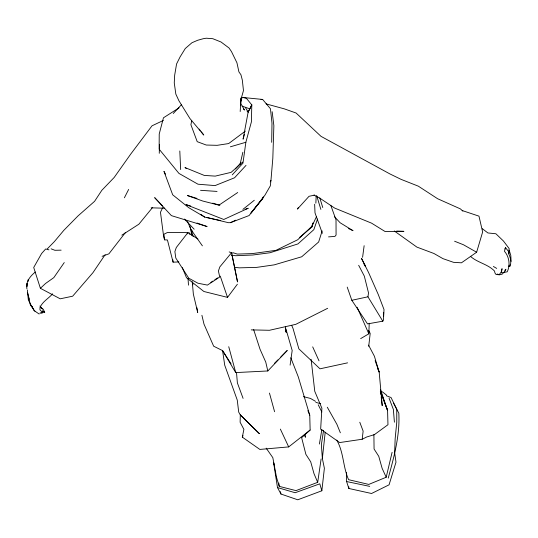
<?xml version="1.0" encoding="UTF-8"?>
<svg xmlns="http://www.w3.org/2000/svg" width="538" height="538" viewBox="0 0 538 538"><rect width="100%" height="100%" fill="white"/><g stroke="black" fill="none" stroke-linecap="round" stroke-linejoin="round"><path stroke-width="0.81" d="M314.643 204.245L315.012 212.907L322.356 233.304M271.69 142.314L271.993 123.168L270.446 108.743L262.638 99.443L243.021 97.499L240.903 98.319M26.9 288.879C25.568 281.771 30.168 276.216 35.306 272.02M159.261 153.31L159.51 144.312M383.681 312.43L383.446 320.157L382.794 321.193L367.541 323.903L351.818 300.291L347.218 287.117M360.662 338.624L368.833 333.802L369.229 323.244M383.628 316.633L384.011 309.552L378.301 294.589L368.591 272.558L361.428 258.294M240.19 111.541L240.903 99.564L243.472 90.572L242.308 80.021L240.916 74.708L238.919 71.89L236.942 62.791L231.474 51.574L229.027 47.99L221.031 41.998L212.786 38.696L206.262 38.211L203.317 38.702L197.675 40.269L191.952 42.731L185.274 48.521L180.089 56.907L176.572 63.955L174.675 75.179L174.265 82.906L175.825 94.076L178.946 100.814L189.887 118.474L203.767 135.038L201.232 131.756M274.064 464.435L273.64 462.841L277.48 487.556L280.964 494.045L297.776 499.789L321.845 490.777L324.38 468.282L322.356 458.497L325.208 432.229M240.903 99.564L240.425 105.65L241.138 98.575M206.78 217.486L228.388 222.685L230.439 222.671L249.114 215.536L264.884 195.267L270.311 185.892L270.957 180.371L272.82 158.367L273.869 125.71L272.161 111.689M232.06 255.086L237.527 281.925L231.569 252.692L229.181 251.939M315.867 203.176L316.169 195.879M368.725 346.27L370.191 333.432L368.638 330.446M311.105 359.31L314.77 391.341L321.892 408.207L320.661 429.149L339.646 442.566L362.182 439.25L363.137 431.099L359.787 422.243M508.376 266.028L509.795 266.377C511.86 262.457 510.448 257.641 508.773 253.835L509.116 248.509L503.454 241.024L495.888 233.761L487.932 232.961L482.223 228.643M509.795 266.377L509.977 264.945M362.585 257.352L364.139 245.684M243.021 97.499L246.391 98.293L251.797 104.91L251.387 121.918L245.859 142.267L242.974 163.148L232.255 174.857M290.11 365.127L292.181 350.48L286.176 329.875L285.328 328.503M266.189 448.154L272.82 457.65L276.519 477.34L279.242 486.365L295.967 490.629L317.696 482.324L321.119 458.934M382.794 321.193L367.952 296.801L368.517 292.907L364.334 276.149L358.671 265.295M501.376 272.941L502.041 268.684L501.329 271.744L499.19 274.797L496.009 274.461L494.92 272.921L494.597 271.139C488.013 264.151 477.724 262.786 470.595 256.471M323.58 430.319L321.368 444.697L322.356 458.497M508.773 253.835L509.042 252.14L505.565 247.688L504.846 249.007M247.05 111.131L248.159 112.072L251.797 104.91L248.159 112.072L243.082 139.16L244.46 134.312M319.404 444.045L321.892 429.358M191.723 120.68L190.909 124.722L197.211 141.676L206.249 145.038L217.15 145.327L228.663 143.565L245.375 131.084M290.776 357.73L298.308 376.943L309.754 415.154L310.137 430.044L288.691 446.91L259.861 449.432L242.315 437.138L243.896 429.378L240.123 422.263L240.298 414.919L238.704 412.108L237.258 400.07L224.723 365.201L222.577 350.615L213.66 346.21L203.996 324.132L201.905 315.295M240.062 164.413L242.867 152.241M312.995 222.954L312.053 226.922L299.693 237.345M336.721 440.071C343.829 452.283 342.861 466.89 348.597 479.688L368.779 484.422L386.19 477.246L392.101 452.33M388.248 478.107C394.011 456.836 400.037 435.424 398.813 413.144L393.52 403.17M231.656 253.29L233.075 252.759L237.332 254.084L252.376 253.593L275.96 250.338L297.702 239.76L311.973 226.202L312.591 223.808M394.287 230.963L416.896 247.11L433.91 253.479L442.949 258.644L453.534 262.329L461.449 262.813L476.628 252.235L482.647 231.965L478.968 216.141L462.182 210.533M322.154 230.916L318.657 241.992L301.71 256.774L274.225 264.864L256.72 267.379L239.262 267.843L234.319 267.278M505.565 247.688L504.442 251.253C509.298 256.781 510.448 265.321 507.2 271.838L502.371 272.658M317.528 219L313.842 229.652L297.924 243.929L269.975 252.752L252.746 255.019L235.604 255.725L231.474 255.153M263.196 197.762L250.964 213.068L262.221 199.194L263.27 196.935M270.258 181.878L270.957 180.371M311.973 226.202L316.492 216.646M162.651 207.735L160.472 212.248L163.774 237.48L164.695 239.887L167.426 239.961L173.081 262.174L178.824 261.945M242.315 437.138L243.041 435.639M124.386 197.796L128.656 189.423M187.251 233.835L187.896 232.624L176.309 247.493L174.884 251.602L175.812 258.065L188.764 278.207L197.957 283.23L207.412 285.093L219.746 276.989L218.408 271.011L219.834 266.902L231.569 252.692M298.267 207.661L297.413 209.087L309.034 196.303L314.629 195.092M240.587 101.164L241.327 99.94L241.185 97.708M105.166 254.642L92.933 272.692L72.65 296.203L60.202 298.812L40.39 288.294L33.712 267.487L41.634 253.492L45.676 248.966L48.945 249.84M64.257 262.564L53.807 277.635L45.575 283.465L40.39 288.294M182.348 267.608L186.491 277.716L203.882 291.495L227.527 297.386L237.366 284.219M125.509 232.429L108.898 253.835L102.106 256.317M152.59 207.466L138.871 224.205L121.85 235.16M235.362 168.945L240.816 162.859M246.014 165.388L234.561 177.782L215.072 185.59L197.984 184.204L178.946 173.411L159.134 149.167L159.221 134.029L163.451 117.802L179.067 107.822M173.27 113.491L181.642 104.513M231.098 363.896L222.577 350.615L235.731 372.592L267.81 370.964L287.252 350.473L280.823 356.956M47.357 248.791L54.419 241.562L63.847 230.304L78.017 215.92L94.594 201.306L101.83 190.304L114.191 177.446L130.633 154.211L152.025 125.811L163.337 120.445M274.387 363.432L277.897 359.902M52.603 293.822C48.561 298.536 42.455 301.583 40 307.528L39.98 309.908L41.708 311.569L42.805 311.926L42.152 313.163L39.778 313.17L42.805 311.926L42.408 310.729L44.721 312.289L42.973 312.309M260.419 200.956L262.221 199.194M504.745 270.372L505.928 269.229L505.021 271.132L502.183 274.145L499.526 274.784L497.152 274.03M310.137 430.044L301.636 437.676L305.88 454.348L310.702 461.812L314.01 473.689L317.696 482.324M242.665 162.086L231.118 172.355L215.24 176.114L204.245 175.415L184.978 167.56L186.363 168.481M242.9 209.376L254.292 200.264M237.715 192.517L218.959 205.153L202.765 201.037L187.493 195.556L196.975 198.408M210.788 282.484L212.813 281.118M214.837 279.753L217.54 277.931M327.669 308.287L295.792 324.333L269.451 330.285L251.226 329.881M362.182 439.25L366.781 436.957L374.414 434.63L387.972 424.717L387.568 410.42L380.527 389.673M230.439 222.671L235.758 220.183M245.133 209.316L248.226 208.253L223.781 219.484L185.98 204.608L190.634 206.014M230.372 146.807L245.859 142.267M351.818 300.291L367.952 296.801M347.582 362.841L319.996 368.819L298.859 348.853L293.035 328.489L291.757 325.456M328.536 236.888L334.918 236.397L336.075 235.052L336.021 219.914L330.857 205.536M260.997 99.517L262.638 99.443M164.715 208.24L151.158 207.816M61.13 250.157L54.869 250.291L51.117 248.818M396.688 231.058L403.91 231.347L385.094 231.535L371.576 223.162L334.643 208.065L319.606 198.031L313.99 195.079M200.539 190.311L217.056 191.427M346.539 472.337L346.586 481.537L369.727 486.372M165.516 174.171L163.949 171.333L172.685 194.81L188.757 207.688L204.729 217.11L220.795 220.587M346.586 481.537L348.846 488.477L371.543 493.501L389.061 484.825L395.995 462.176L394.623 452.525L395.168 438.584L396.762 422.276L396.762 409.25L391.059 397.542L386.432 395.78M303.432 396.654L310.48 398.436L315.51 401.328M266.081 103.888L284.387 108.878L296.095 113.027L321.018 136.356L389.882 173.915L401.092 179.369L418.342 186.175L437.623 198.73L460.333 208.858L462.848 211.078M315.86 402.384L320.675 403.708M277.48 487.556L295.14 492.727L319.794 483.823L321.845 490.777M212.766 203.156L219.867 205.287M380.292 391.24L382.639 392.02L386.56 395.148M39.146 314.024L33.847 310.386L32.334 306.963L30.357 304.891L27.606 292.887L28.366 299.982L31.07 305.268M197.022 223.035L207.103 226.552L171.387 215.63L154.668 197.648L162.483 205.886M242.113 106.141L249.874 108.851M454.597 241.232L463.467 244.763L476.628 252.235M348.53 228.583L353.036 230.667L340.144 222.772L334.428 216.653M493.373 266.471L496.695 268.401M188.858 233.23L197.91 238.973M200.748 214.272L204.729 217.11M41.392 307.938L40.552 307.279L43.222 309.236L44.721 312.289M32.408 307.01L30.357 304.891L34.909 311.226M184.42 219.04L194.157 229.201M243.371 108.878L244.467 110.028L240.412 102.839M192.745 231.629L191.084 229.746L187.567 221.636M363.97 264.091L364.986 265.274L365.356 266.727M39.933 306.008L42.502 309.061M199.201 129.127L200.217 130.445M202.389 245.846L191.084 229.746L193.182 236.633M245.684 107.983L248.159 112.072M32.186 307.225L32.932 308.536M327.299 407.239L336.882 424.28L340.359 432.794M368.557 345.147L374.381 356.176L379.162 372.034L382.215 405.679L381.186 396.916M361.664 258.684L364.986 265.274M318.247 404.764L321.838 412M280.359 429.102L288.691 446.91M386.19 477.246L382.128 468.336L378.752 456.298L374.071 449.015L373.897 434.657M312.699 346.869L319.007 360.83M368.833 333.802L357.138 307.265M377.844 368.974L379.162 372.034L375.141 360.675M307.85 410.622L309.754 415.154M389.048 398.093L393.372 409.458L394.415 422.189M380.709 392.377L387.568 410.42L380.527 391.341M243.089 398.389L237.379 382.895L236.485 372.289L235.731 372.592L228.737 346.701M220.244 276.108L227.527 297.386M253.654 329.633L260.036 349.256L265.759 362.101L267.81 370.964M319.834 197.95L322.76 207.54M316.721 195.798L320.877 209.41M285.523 329.868L286.236 332.249L285.396 326.492M509.204 250.15L510.797 255.563L511.1 261.407M269.457 393.076L274.588 411.731M285.422 329.048L286.236 332.249M27.606 292.887L29.227 299.256M280.433 491.638L280.964 494.045M189.948 226.249L191.999 235.617M192.517 282.41L192.934 284.851M196.868 307.622L197.708 312.497L193.357 294.151L192.241 281.636M278.778 483.037L279.242 486.365M164.695 239.887L163.915 234.252L167.298 232.564L185.065 232.483L189.685 233.001L189.8 234.407M380.622 392.141L380.904 394.529M172.819 259.733L173.081 262.174M27.398 289.969L27.667 293.19M27.156 285.174L27.028 283.506L27.129 286.747M188.024 278.543L188.495 285.16M179.806 150.99L180.66 169.564M28.037 279.827L28.097 281.394M348.819 486.829L348.846 488.477M259.363 433.655L240.298 414.919L259.363 433.655M305.369 437.098L304.71 434.697L305.369 437.098"/></g></svg>
